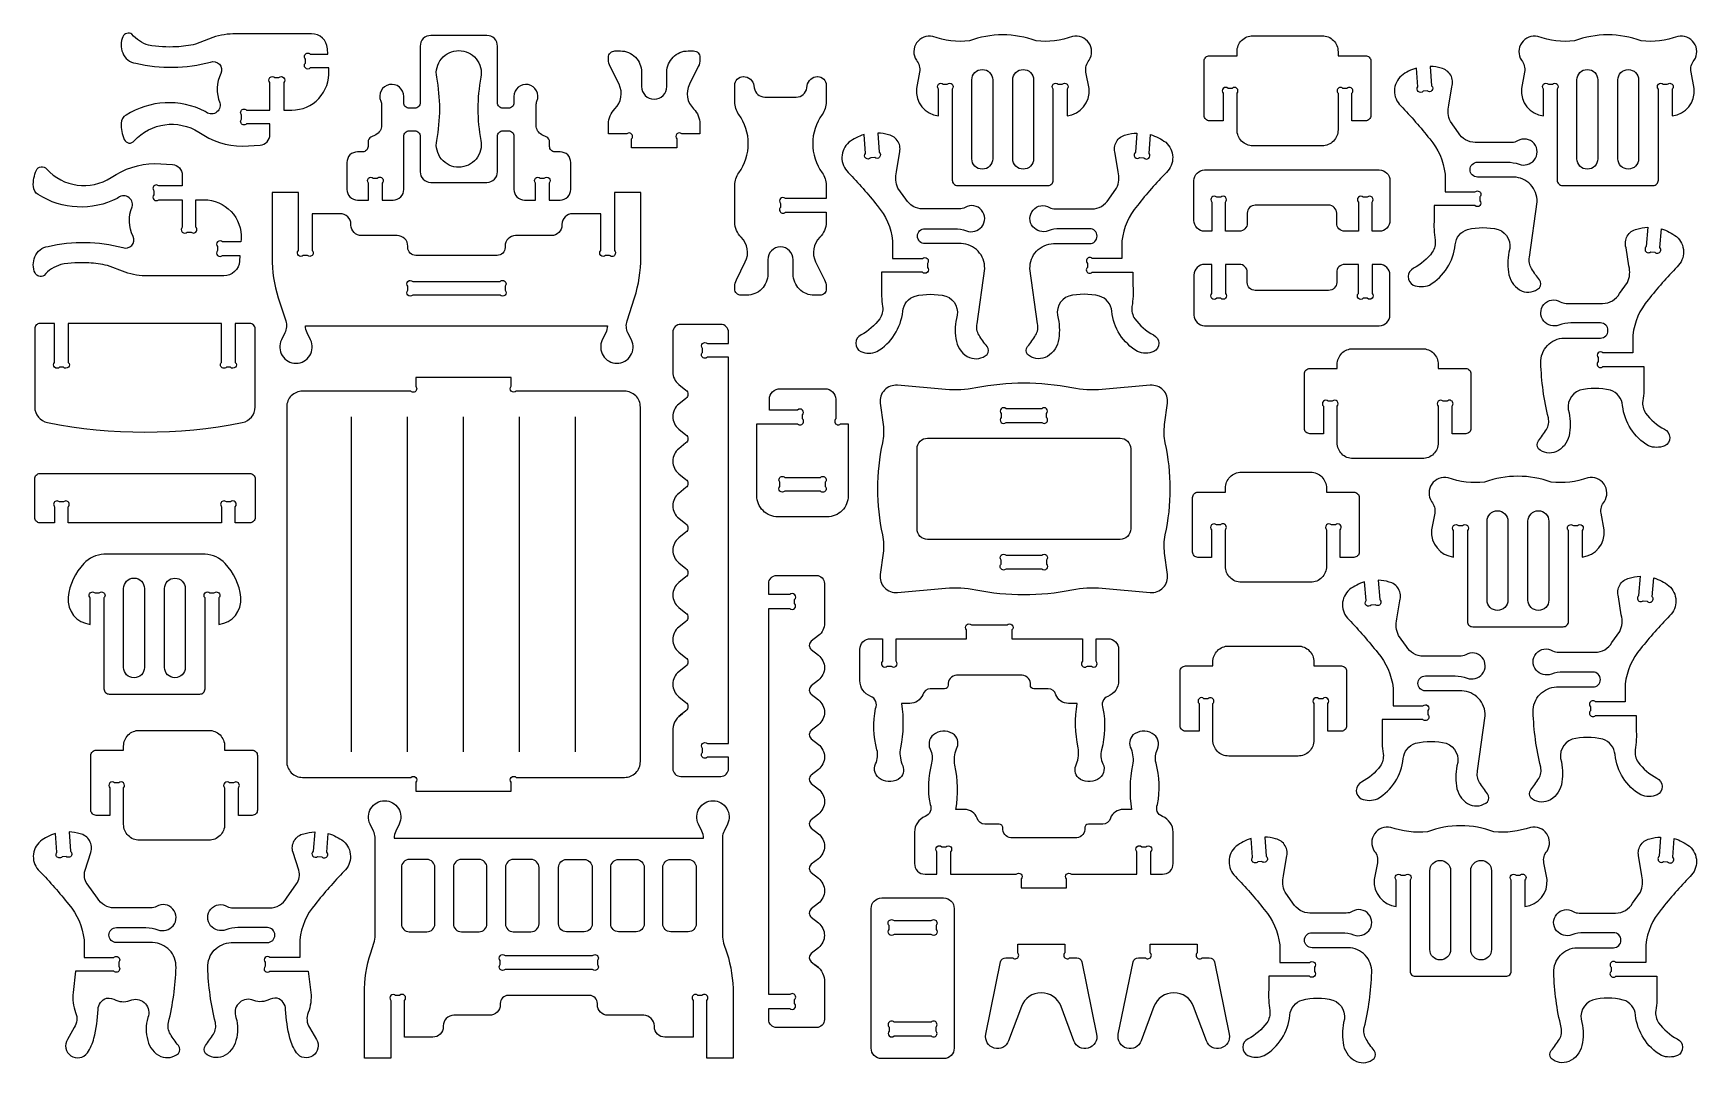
# Model space of a CAD drawing. Extents: x -161 to 1290, y -1024 to 772.
# Drawn here: x -161 to 1290, y -126 to 772 of the extents above; entities that cross this region are included whole.
import ezdxf

# ---------------------------------------------------------------- set-up
doc = ezdxf.new("R2010")
doc.units = 0
doc.header["$MEASUREMENT"] = 0
doc.layers.add('KONTUR', color=20, linetype='CONTINUOUS')

msp = doc.modelspace()

# ---------------------------------------------------------------- linework, layer by layer
at = {"layer": 'KONTUR'}
for points in [[(49.8, 733.2), (53.3, 733.2, -1), (57.5, 728.9), (57.5, 704.9), (64.6, 704.9, 0.433432), (96.8, 739.3), (96.7, 741.6), (80.7, 741.6, -1), (76.4, 745.9), (76.4, 749.4, -1), (80.7, 753.6), (95.9, 753.6), (95.6, 758.4, 0.395253), (81.7, 771.4), (15.8, 771.4, 0.077687), (-4.3, 768.3), (-19.5, 762.3, -0.042031), (-36, 760, -0.051106), (-60.4, 761.4, -0.13778), (-74.9, 771, 0.443717), (-82.8, 768.9, 0.213303), (-82.9, 754.7, 0.283264), (-71.5, 745.7, 0.123296), (-6.3, 746.7, -0.670336), (2.7, 736.9, 0.213141), (1.8, 711.3, -0.77774), (-11.1, 703.8, 0.263991), (-80, 700.5, 0.272682), (-84.3, 693.4, 0.117689), (-81.5, 679.3, 0.58058), (-72.8, 678.1, -0.364324), (-16.5, 685.7, 0.149435), (21.5, 673.4), (36.9, 674.4, 0.395611), (45.5, 683.6), (45.5, 692.9), (25, 692.9, -1), (20.8, 697.1), (20.8, 700.6, -1), (25, 704.9), (45.5, 704.9), (45.5, 728.9, -1)], [(278.3, 712.8, 0.474116), (270.7, 727.1, 0.474116), (258.2, 716.8), (258.2, 711.2, -0.414214), (253.6, 706.5), (248.5, 706.5, -0.414214), (243.9, 711.2), (243.9, 760.7, 0.414214), (234.7, 769.9), (185.7, 769.9, 0.414214), (176.5, 760.7), (176.5, 711.2, -0.414214), (171.9, 706.5), (166.8, 706.5, -0.414214), (162.2, 711.2), (162.2, 716.8, 0.474116), (149.6, 727.1, 0.474116), (142.1, 712.8, -0.10039), (142.8, 709.2), (142.8, 691.7, -0.283093), (137.8, 683.4), (133.6, 681.3, 0.283093), (131, 677.2), (131, 673.1, -0.414214), (126.4, 668.5), (121.8, 668.5, 0.414214), (112.6, 659.2), (112.6, 635.8, 0.414214), (121.8, 626.5), (131.4, 626.5), (131.4, 641.3, -1), (135.6, 645.5), (139.1, 645.5, -1), (143.4, 641.3), (143.4, 626.5), (153, 626.5, 0.414214), (162.2, 635.8), (162.2, 682.2, -0.414214), (166.8, 686.8), (171.9, 686.8, -0.414214), (176.5, 682.2), (176.5, 651.2, 0.414214), (185.7, 641.9), (234.7, 641.9, 0.414214), (243.9, 651.2), (243.9, 682.2, -0.414214), (248.5, 686.8), (253.6, 686.8, -0.414214), (258.2, 682.2), (258.2, 635.8, 0.414214), (267.4, 626.5), (277, 626.5), (277, 641.3, -1), (281.2, 645.5), (284.7, 645.5, -1), (289, 641.3), (289, 626.5), (298.6, 626.5, 0.414214), (307.8, 635.8), (307.8, 659.2, 0.414214), (298.6, 668.5), (294, 668.5, -0.414214), (289.3, 673.1), (289.3, 677.2, 0.283093), (286.8, 681.3), (282.6, 683.4, -0.283093), (277.6, 691.7), (277.6, 709.2, -0.10039)], [(684.4, 770.5, 0.088383), (655.4, 765.2, -0.111237), (623.5, 769, 0.672511), (609.1, 748.4, -0.226774), (611.9, 738.1), (609.2, 723.6, 0.411397), (628.4, 700), (628.4, 723.2, -1), (632.6, 727.4), (636.1, 727.4, -1), (640.4, 723.2), (640.4, 643.8, 0.414214), (645, 639.2), (723.9, 639.2, 0.414214), (728.5, 643.8), (728.5, 723.2, -1), (732.8, 727.4), (736.3, 727.4, -1), (740.5, 723.2), (740.5, 700, 0.411397), (759.7, 723.6), (757, 738.1, -0.226774), (759.8, 748.4, 0.672511), (745.4, 769, -0.111237), (713.5, 765.2, 0.088383)], [(888.7, 687.7), (888.7, 719.6, 1), (884.4, 723.8), (880.9, 723.8, 1), (876.7, 719.6), (876.7, 695.5), (864.8, 695.5, -0.414214), (860.1, 700.2), (860.1, 747.7, -0.414214), (864.8, 752.3), (888.7, 752.3), (888.7, 755.8, -0.414214), (902.5, 769.7), (963, 769.7, -0.414214), (976.8, 755.8), (976.8, 752.3), (1000.8, 752.3, -0.414214), (1005.4, 747.7), (1005.4, 700.2, -0.414214), (1000.8, 695.5), (988.8, 695.5), (988.8, 719.6, 1), (984.6, 723.8), (981.1, 723.8, 1), (976.8, 719.6), (976.8, 687.7, -0.414214), (963, 673.8), (902.5, 673.8, -0.414214)], [(1212, 770.5, 0.088383), (1183, 765.2, -0.111237), (1151, 769, 0.672511), (1136.7, 748.4, -0.226774), (1139.4, 738.1), (1136.8, 723.6, 0.411397), (1155.9, 700), (1155.9, 723.2, -1), (1160.2, 727.4), (1163.7, 727.4, -1), (1167.9, 723.2), (1167.9, 643.8, 0.414214), (1172.6, 639.2), (1251.5, 639.2, 0.414214), (1256.1, 643.8), (1256.1, 723.2, -1), (1260.4, 727.4), (1263.9, 727.4, -1), (1268.1, 723.2), (1268.1, 700, 0.411397), (1287.3, 723.6), (1284.6, 738.1, -0.226774), (1287.4, 748.4, 0.672511), (1273, 769, -0.111237), (1241, 765.2, 0.088383)], [(190.9, 733.5, -0.471204), (210.2, 756.8, -0.471204), (229.4, 733.5, 0.095585), (229.4, 678.4, -0.471204), (210.2, 655.1, -0.471204), (190.9, 678.4, 0.095585)], [(360.8, 672.1), (360.8, 679.8, 1), (356.6, 684.1), (340.7, 684.1), (340.7, 692.8, -0.201878), (346.3, 706, 0.325635), (349.9, 727.4), (342.2, 742.9, -0.116123), (340.7, 749.1), (340.7, 750.9, -0.414214), (346.3, 756.5), (351.1, 756.5, -0.414214), (369.5, 738), (369.5, 725.4, 1), (391.6, 725.4), (391.6, 738, -0.414214), (410.1, 756.5), (414.9, 756.5, -0.414214), (420.4, 750.9), (420.4, 749.1, -0.116123), (419, 742.9), (411.2, 727.4, 0.325635), (414.9, 706, -0.201878), (420.4, 692.8), (420.4, 684.1), (404.6, 684.1, 1), (400.3, 679.8), (400.3, 672.1)], [(657.5, 731.2, -1), (675.7, 731.2), (675.7, 662.5, -1), (657.5, 662.5)], [(693.2, 731.2, -1), (711.4, 731.2), (711.4, 662.5, -1), (693.2, 662.5)], [(1061.5, 591.6, -0.180382), (1059, 581, -0.114184), (1042.6, 567, 0.61467), (1042.3, 552.4, 0.190419), (1056.6, 552.4, 0.236111), (1079, 587.5, -0.305922), (1089.7, 600.9, -0.117873), (1116.5, 600.9, -0.410093), (1125.8, 581.1, 0.099629), (1125.8, 561.2, 0.228734), (1137.2, 547.1, 0.269899), (1152.5, 549.9, 0.341497), (1152.5, 556.8, -0.037711), (1145.5, 566.7, -0.201322), (1143.8, 576.7), (1150.4, 624.9, 0.414214), (1129.9, 646.5), (1098.4, 646.5, -1), (1098.4, 659.5), (1124.1, 659.5, -0.088172), (1134.6, 657.7, 0.31679), (1147.8, 661.2, 0.844509), (1133.4, 678.1, -0.139482), (1128.3, 676.7), (1096.5, 676.7, -0.267949), (1081.7, 685.2), (1074.8, 695, -0.174881), (1073.5, 709.3), (1076.1, 725.1, 0.443368), (1066.7, 741.4, 0.062392), (1057.2, 743), (1058.4, 726.1, -1), (1054.5, 721.6), (1051, 721.3, -1), (1046.5, 725.3), (1045.3, 741.5, 0.096799), (1032.1, 734.8, 0.444682), (1031.5, 708.6, -0.025048), (1056.7, 679.8, -0.150438), (1070.1, 649.1), (1070.1, 633.6), (1096.2, 633.6, -1), (1100.4, 629.3), (1100.4, 625.8, -1), (1096.2, 621.6), (1060.6, 621.6), (1060.6, 609.9, 0.057319)], [(1185.1, 731.2, -1), (1203.3, 731.2), (1203.3, 662.5, -1), (1185.1, 662.5)], [(1220.8, 731.2, -1), (1238.9, 731.2), (1238.9, 662.5, -1), (1220.8, 662.5)], [(530.5, 712, -0.158286), (527, 701.1, 0.324707), (527, 650.2, -0.158286), (530.5, 639.4), (530.5, 627.9), (494.9, 627.9, 1), (490.7, 623.6), (490.7, 620.1, 1), (494.9, 615.9), (530.5, 615.9), (530.5, 607.2, -0.201878), (525, 594, 0.325635), (521.3, 572.5), (529.1, 557, -0.116123), (530.5, 550.9), (530.5, 549, -0.414214), (525, 543.5), (520.2, 543.5, -0.414214), (501.7, 561.9), (501.7, 574.5, 1), (479.6, 574.5), (479.6, 561.9, -0.414214), (461.2, 543.5), (456.4, 543.5, -0.414214), (450.8, 549), (450.8, 550.9, -0.116123), (452.3, 557), (460, 572.5, 0.325635), (456.4, 594, -0.201878), (450.8, 607.2), (450.8, 639.4, -0.158286), (454.3, 650.2, 0.324707), (454.3, 701.1, -0.158286), (450.8, 712), (450.8, 726.7, -0.414214), (458.2, 734.1), (458.3, 734.1, -0.373213), (467.5, 726.2), (467.8, 724.2, 0.373213), (476.9, 716.3), (504.4, 716.3, 0.373213), (513.6, 724.2), (513.9, 726.2, -0.373213), (523, 734.1), (523.1, 734.1, -0.414214), (530.5, 726.7)], [(579.7, 533.6, -0.180382), (577.2, 522.9, -0.114184), (560.9, 508.9, 0.61467), (560.6, 494.4, 0.190419), (574.8, 494.4, 0.236111), (597.3, 529.5, -0.305922), (608, 542.8, -0.117873), (634.8, 542.8, -0.410093), (644, 523.1, 0.099629), (644, 503.2, 0.228734), (655.5, 489.1, 0.269899), (670.8, 491.8, 0.341497), (670.8, 498.8, -0.037711), (663.8, 508.7, -0.201322), (662.1, 518.7), (668.7, 566.8, 0.414214), (648.2, 588.5), (616.6, 588.5, -1), (616.6, 601.5), (642.4, 601.5, -0.088172), (652.8, 599.6, 0.31679), (666.1, 603.2, 0.844509), (651.7, 620, -0.139482), (646.5, 618.7), (614.8, 618.7, -0.267949), (600, 627.2), (593.1, 636.9, -0.174881), (591.8, 651.2), (594.3, 667.1, 0.443368), (584.9, 683.4, 0.062392), (575.5, 684.9), (576.7, 668.1, -1), (572.8, 663.5), (569.3, 663.3, -1), (564.7, 667.2), (563.5, 683.5, 0.096799), (550.3, 676.8, 0.444682), (549.7, 650.6, -0.025048), (575, 621.7, -0.150438), (588.4, 591), (588.4, 575.5), (614.4, 575.5, -1), (618.7, 571.3), (618.7, 567.8, -1), (614.4, 563.5), (578.8, 563.5), (578.8, 551.8, 0.057319)], [(797.1, 533.6, 0.180382), (799.6, 522.9, 0.114184), (815.9, 508.9, -0.61467), (816.2, 494.4, -0.190419), (802, 494.4, -0.236111), (779.5, 529.5, 0.305922), (768.8, 542.8, 0.117873), (742, 542.8, 0.410093), (732.8, 523.1, -0.099629), (732.8, 503.2, -0.228734), (721.3, 489.1, -0.269899), (706.1, 491.8, -0.341497), (706.1, 498.8, 0.037711), (713.1, 508.7, 0.201322), (714.7, 518.7), (708.2, 566.8, -0.414214), (728.6, 588.5), (760.2, 588.5, 1), (760.2, 601.5), (734.4, 601.5, 0.088172), (724, 599.6, -0.31679), (710.7, 603.2, -0.844509), (725.2, 620, 0.139482), (730.3, 618.7), (762.1, 618.7, 0.267949), (776.8, 627.2), (783.7, 636.9, 0.174881), (785, 651.2), (782.5, 667.1, -0.443368), (791.9, 683.4, -0.062392), (801.4, 684.9), (800.1, 668.1, 1), (804, 663.5), (807.5, 663.3, 1), (812.1, 667.2), (813.3, 683.5, -0.096799), (826.5, 676.8, -0.444682), (827.1, 650.6, 0.025048), (801.8, 621.7, 0.150438), (788.4, 591), (788.4, 575.5), (762.4, 575.5, 1), (758.2, 571.3), (758.2, 567.8, 1), (762.4, 563.5), (798, 563.5), (798, 551.8, -0.057319)], [(-31, 626.8), (-31, 602.8, 1), (-26.7, 598.6), (-23.2, 598.6, 1), (-19, 602.8), (-19, 626.8), (-12, 626.8, -0.433432), (20.3, 592.4), (20.1, 590.1), (4.1, 590.1, 1), (-0.1, 585.9), (-0.1, 582.4, 1), (4.1, 578.1), (19.3, 578.1), (19, 573.3, -0.395253), (5.2, 560.3), (-60.8, 560.3, -0.077687), (-80.8, 563.5), (-96.1, 569.4, 0.042031), (-112.5, 571.7, 0.051106), (-136.9, 570.3, 0.13778), (-151.5, 560.7, -0.443717), (-159.3, 562.9, -0.213303), (-159.4, 577, -0.283264), (-148, 586, -0.123296), (-82.8, 585, 0.670336), (-73.9, 594.8, -0.213141), (-74.7, 620.5, 0.77774), (-87.6, 627.9, -0.263991), (-156.5, 631.2, -0.272682), (-160.8, 638.3, -0.117689), (-158.1, 652.4, -0.58058), (-149.3, 653.6, 0.364324), (-93, 646, -0.149435), (-55, 658.3), (-39.6, 657.4, -0.395611), (-31, 648.2), (-31, 638.8), (-51.5, 638.8, 1), (-55.7, 634.6), (-55.7, 631.1, 1), (-51.5, 626.8)], [(890.7, 599.3), (878.7, 599.3), (878.7, 624.7, 1), (874.5, 628.9), (871, 628.9, 1), (866.7, 624.7), (866.7, 599.3), (860.4, 599.3, -0.414214), (851.2, 608.6), (851.2, 643.5, -0.414214), (860.4, 652.8), (1012.8, 652.8, -0.414214), (1022, 643.5), (1022, 608.6, -0.414214), (1012.8, 599.3), (1006.5, 599.3), (1006.5, 624.7, 1), (1002.3, 628.9), (998.8, 628.9, 1), (994.5, 624.7), (994.5, 599.3), (982.5, 599.3, -0.414214), (975.6, 606.3), (975.6, 615.1, 0.414214), (968.6, 622), (904.6, 622, 0.414214), (897.7, 615.1), (897.7, 606.3, -0.414214)], [(345.9, 633), (345.9, 582.4, -1), (341.6, 578.2), (338.1, 578.2, -1), (333.9, 582.4), (333.9, 614.5), (309.4, 614.5, 0.414214), (300.1, 605.3), (300.1, 604.7, -0.414214), (290.9, 595.5), (259.7, 595.5, 0.414214), (250.5, 586.3), (250.5, 585.1, -0.414214), (243.5, 578.2), (172.7, 578.2, -0.414214), (165.7, 585.1), (165.7, 586.3, 0.414214), (156.5, 595.5), (125.3, 595.5, -0.414214), (116.1, 604.7), (116.1, 605.3, 0.414214), (106.8, 614.5), (82.3, 614.5), (82.3, 582.4, -1), (78.1, 578.2), (74.6, 578.2, -1), (70.3, 582.4), (70.3, 633), (47.3, 633), (47.3, 576.5, 0.077953), (52.8, 541.2), (59.3, 521.1, -0.19395), (58.5, 510.8), (55.5, 504.6, 0.55474), (68.2, 484.2, 0.55474), (80.9, 504.6), (77.9, 510.8, -0.114229), (76.5, 516.8), (339.7, 516.8, -0.114229), (338.3, 510.8), (335.3, 504.6, 0.55474), (348, 484.2, 0.55474), (360.7, 504.6), (357.6, 510.8, -0.19395), (356.9, 521.1), (363.4, 541.2, 0.077953), (368.9, 576.5), (368.9, 633)], [(1242.5, 451.4, 0.180382), (1245, 440.7, 0.114184), (1261.4, 426.7, -0.61467), (1261.6, 412.2, -0.190419), (1247.4, 412.2, -0.236111), (1224.9, 447.3, 0.305922), (1214.3, 460.6, 0.117873), (1187.5, 460.6, 0.410093), (1178.2, 440.9, -0.099629), (1178.2, 421, -0.228734), (1166.8, 406.9, -0.269899), (1151.5, 409.6, -0.341497), (1151.5, 416.6, 0.037711), (1158.5, 426.5, 0.201322), (1160.2, 436.5, -0.052119), (1153.6, 484.6, -0.414214), (1174, 506.2), (1205.6, 506.2, 1), (1205.6, 519.3), (1179.8, 519.3, 0.088172), (1169.4, 517.4, -0.31679), (1156.2, 521, -0.844509), (1170.6, 537.8, 0.139482), (1175.7, 536.4), (1207.5, 536.4, 0.267949), (1222.2, 545), (1229.2, 554.7, 0.174881), (1230.4, 569), (1227.9, 584.9, -0.443368), (1237.3, 601.1, -0.062392), (1246.8, 602.7), (1245.5, 585.9, 1), (1249.4, 581.3), (1252.9, 581.1, 1), (1257.5, 585), (1258.7, 601.3, -0.096799), (1271.9, 594.6, -0.444682), (1272.5, 568.3, 0.025048), (1247.2, 539.5, 0.150438), (1233.9, 508.8), (1233.9, 493.3), (1207.8, 493.3, 1), (1203.6, 489.1), (1203.6, 485.6, 1), (1207.8, 481.3), (1243.4, 481.3), (1243.4, 469.6, -0.057319)], [(890.7, 570.4), (878.7, 570.4), (878.7, 545, -1), (874.5, 540.8), (871, 540.8, -1), (866.7, 545), (866.7, 570.4), (860.4, 570.4, 0.414214), (851.2, 561.1), (851.2, 526.2, 0.414214), (860.4, 516.9), (1012.8, 516.9, 0.414214), (1022, 526.2), (1022, 561.1, 0.414214), (1012.8, 570.4), (1006.5, 570.4), (1006.5, 545, -1), (1002.3, 540.8), (998.8, 540.8, -1), (994.5, 545), (994.5, 570.4), (982.5, 570.4, 0.414214), (975.6, 563.4), (975.6, 554.6, -0.414214), (968.6, 547.7), (904.6, 547.7, -0.414214), (897.7, 554.6), (897.7, 563.4, 0.414214)], [(250.5, 551.3), (250.5, 547.8, -1), (246.2, 543.5), (170, 543.5, -1), (165.7, 547.8), (165.7, 551.3, -1), (170, 555.5), (246.2, 555.5, -1)], [(-130.3, 518.9), (-130.3, 485, -1), (-134.5, 480.7), (-138, 480.7, -1), (-142.3, 485), (-142.3, 518.9), (-155, 518.9, 0.414214), (-159.6, 514.3), (-159.6, 446.1, 0.358275), (-148.4, 432.5, 0.097651), (21.4, 432.5, 0.358275), (32.6, 446.1), (32.6, 514.3, 0.414214), (28, 518.9), (15.3, 518.9), (15.3, 485, -1), (11.1, 480.7), (7.6, 480.7, -1), (3.3, 485), (3.3, 518.9)], [(405.1, 178.9, 0.229334), (396.7, 165.5), (396.7, 130.9, 0.414214), (403.7, 124), (438.5, 124, 0.414214), (445.4, 130.9), (445.4, 140.7), (426.9, 140.7, -1), (422.7, 145), (422.7, 148.5, -1), (426.9, 152.7), (445.4, 152.7), (445.4, 489.4), (426.9, 489.4, -1), (422.7, 493.7), (422.7, 497.2, -1), (426.9, 501.4), (445.4, 501.4), (445.4, 511.2, 0.414214), (438.5, 518.1), (403.7, 518.1, 0.414214), (396.7, 511.2), (396.7, 476.6, 0.229334), (402, 465.7), (408.2, 460.8, -0.484131), (408.2, 453.5), (402, 448.6, 0.484131), (402, 426.8), (408.2, 421.9, -0.484131), (408.2, 414.7), (402, 409.7, 0.484131), (402, 387.9), (408.2, 383, -0.484131), (408.2, 375.8), (402, 370.8, 0.484131), (402, 349.1), (408.2, 344.1, -0.484131), (408.2, 336.9), (402, 332, 0.484131), (402, 310.2), (408.2, 305.2, -0.484131), (408.2, 298), (402, 293.1, 0.484131), (402, 271.3), (408.2, 266.4, -0.484131), (408.2, 259.1), (402, 254.2, 0.484131), (402, 232.4), (408.2, 227.5, -0.484131), (408.2, 220.2), (402, 215.3, 0.484131), (402, 193.5), (408.2, 188.6, -0.484131), (408.2, 181.3), (402, 176.4)], [(976, 414.9), (976, 446.8, 1), (971.8, 451.1), (968.3, 451.1, 1), (964, 446.8), (964, 422.8), (952.1, 422.8, -0.414214), (947.5, 427.4), (947.5, 475, -0.414214), (952.1, 479.6), (976, 479.6), (976, 483.1, -0.414214), (989.9, 496.9), (1050.3, 496.9, -0.414214), (1064.2, 483.1), (1064.2, 479.6), (1088.1, 479.6, -0.414214), (1092.7, 475), (1092.7, 427.4, -0.414214), (1088.1, 422.8), (1076.2, 422.8), (1076.2, 446.8, 1), (1071.9, 451.1), (1068.4, 451.1, 1), (1064.2, 446.8), (1064.2, 414.9, -0.414214), (1050.3, 401.1), (989.9, 401.1, -0.414214)], [(368.5, 137), (368.5, 446, 0.414214), (354.6, 459.9), (260.2, 459.9, -1), (255.9, 464.1), (255.9, 471.9), (172.6, 471.9), (172.6, 464.1, -1), (168.4, 459.9), (73.9, 459.9, 0.414214), (60.1, 446), (60.1, 137, 0.414214), (73.9, 123.2), (168.4, 123.2, -1), (172.6, 118.9), (172.6, 111.2), (255.9, 111.2), (255.9, 118.9, -1), (260.2, 123.2), (354.6, 123.2, 0.414214)], [(575.2, 374.7, 0.05321), (579.5, 334.6, -0.086893), (580.1, 318.7), (577.6, 300.1, 0.481055), (592.6, 284.4), (634.6, 288.2, -0.071729), (660.9, 286.7, 0.09921), (744.8, 286.7, -0.071729), (771.1, 288.2), (813.1, 284.4, 0.481055), (828.1, 300.1), (825.6, 318.7, -0.086893), (826.2, 334.6, 0.05321), (830.5, 374.7, 0.05321), (826.2, 414.8, -0.086893), (825.6, 430.7), (828.1, 449.4, 0.481055), (813.1, 465), (771.1, 461.3, -0.071729), (744.8, 462.7, 0.09921), (660.9, 462.7, -0.071729), (634.6, 461.3), (592.6, 465, 0.481055), (577.6, 449.4), (580.1, 430.7, -0.086893), (579.5, 414.8, 0.05321)], [(488.5, 350.3, -0.414214), (470, 368.8), (470, 431.4), (505.6, 431.4, 1), (509.9, 435.7), (509.9, 439.2, 1), (505.6, 443.4), (481, 443.4), (481, 452.8, -0.414214), (490.3, 462), (529.5, 462, -0.414214), (538.8, 452.8), (538.8, 435.7, 1), (543, 431.4), (549.7, 431.4), (549.7, 368.8, -0.414214), (531.3, 350.3)], [(687.3, 432.6), (718.4, 432.6, 1), (722.6, 436.9), (722.6, 440.4, 1), (718.4, 444.6), (687.3, 444.6, 1), (683.1, 440.4), (683.1, 436.9, 1)], [(786.8, 330.6), (618.9, 330.6, -0.414214), (609.7, 339.8), (609.7, 409.7, -0.414214), (618.9, 418.9), (786.8, 418.9, -0.414214), (796, 409.7), (796, 339.8, -0.414214)], [(15.3, 345.1), (15.3, 359.1, 1), (11.1, 363.3), (7.6, 363.3, 1), (3.3, 359.1), (3.3, 345.1), (-130.3, 345.1), (-130.3, 359.1, 1), (-134.5, 363.3), (-138, 363.3, 1), (-142.3, 359.1), (-142.3, 345.1), (-155, 345.1, -0.414214), (-159.6, 349.7), (-159.6, 383.5, -0.414214), (-155, 388.1), (28, 388.1, -0.414214), (32.6, 383.5), (32.6, 349.7, -0.414214), (28, 345.1)], [(494.4, 384.7), (525.4, 384.7, -1), (529.6, 380.4), (529.6, 376.9, -1), (525.4, 372.7), (494.4, 372.7, -1), (490.2, 376.9), (490.2, 380.4, -1)], [(878.6, 307.2), (878.6, 339, 1), (874.3, 343.3), (870.8, 343.3, 1), (866.6, 339), (866.6, 315), (854.6, 315, -0.414214), (850, 319.6), (850, 367.2, -0.414214), (854.6, 371.8), (878.6, 371.8), (878.6, 375.3, -0.414214), (892.4, 389.2), (952.9, 389.2, -0.414214), (966.7, 375.3), (966.7, 371.8), (990.6, 371.8, -0.414214), (995.3, 367.2), (995.3, 319.6, -0.414214), (990.6, 315), (978.7, 315), (978.7, 339, 1), (974.5, 343.3), (971, 343.3, 1), (966.7, 339), (966.7, 307.2, -0.414214), (952.9, 293.3), (892.4, 293.3, -0.414214)], [(1133.6, 385.7, 0.088383), (1104.6, 380.5, -0.111237), (1072.7, 384.3, 0.672511), (1058.3, 363.7, -0.226774), (1061.1, 353.4), (1058.4, 338.9, 0.411397), (1077.6, 315.3), (1077.6, 338.4, -1), (1081.8, 342.7), (1085.3, 342.7, -1), (1089.6, 338.4), (1089.6, 259.1, 0.414214), (1094.2, 254.5), (1173.1, 254.5, 0.414214), (1177.7, 259.1), (1177.7, 338.4, -1), (1182, 342.7), (1185.5, 342.7, -1), (1189.7, 338.4), (1189.7, 315.3, 0.411397), (1208.9, 338.9), (1206.2, 353.4, -0.226774), (1209, 363.7, 0.672511), (1194.6, 384.3, -0.111237), (1162.7, 380.5, 0.088383)], [(1106.7, 346.5, -1), (1124.9, 346.5), (1124.9, 277.8, -1), (1106.7, 277.8)], [(1142.4, 346.5, -1), (1160.6, 346.5), (1160.6, 277.8, -1), (1142.4, 277.8)], [(-11.1, 317.7), (-99.2, 317.7, 0.200898), (-116.7, 309.6, 0.168545), (-130.4, 280.2, 0.411397), (-111.2, 256.6), (-111.2, 279.7, -1), (-107, 284), (-103.5, 284, -1), (-99.2, 279.7), (-99.2, 200.4, 0.414214), (-94.6, 195.8), (-15.7, 195.8, 0.414214), (-11.1, 200.4), (-11.1, 279.7, -1), (-6.8, 284), (-3.3, 284, -1), (0.9, 279.7), (0.9, 256.6, 0.411397), (20.1, 280.2, 0.168545), (6.4, 309.6, 0.200898)], [(687.3, 316.8), (718.4, 316.8, -1), (722.6, 312.6), (722.6, 309.1, -1), (718.4, 304.8), (687.3, 304.8, -1), (683.1, 309.1), (683.1, 312.6, -1)], [(-82.1, 287.8, -1), (-63.9, 287.8), (-63.9, 219.1, -1), (-82.1, 219.1)], [(-46.4, 287.8, -1), (-28.3, 287.8), (-28.3, 219.1, -1), (-46.4, 219.1)], [(520.6, -40.1, -0.229334), (529, -53.4), (529, -88, -0.414214), (522.1, -94.9), (487.3, -94.9, -0.414214), (480.4, -88), (480.4, -78.2), (498.8, -78.2, 1), (503, -74), (503, -70.5, 1), (498.8, -66.2), (480.4, -66.2), (480.4, 270.5), (498.8, 270.5, 1), (503, 274.7), (503, 278.2, 1), (498.8, 282.5), (480.4, 282.5), (480.4, 292.2, -0.414214), (487.3, 299.2), (522.1, 299.2, -0.414214), (529, 292.2), (529, 257.6, -0.229334), (523.8, 246.8), (517.5, 241.8, 0.484131), (517.5, 234.6), (523.7, 229.7, -0.484131), (523.7, 207.9), (517.5, 202.9, 0.484131), (517.5, 195.7), (523.7, 190.8, -0.484131), (523.7, 169), (517.5, 164.1, 0.484131), (517.5, 156.8), (523.7, 151.9, -0.484131), (523.7, 130.1), (517.5, 125.2, 0.484131), (517.5, 117.9), (523.7, 113, -0.484131), (523.7, 91.2), (517.5, 86.3, 0.484131), (517.5, 79), (523.7, 74.1, -0.484131), (523.7, 52.3), (517.5, 47.4, 0.484131), (517.5, 40.2), (523.7, 35.2, -0.484131), (523.7, 13.4), (517.5, 8.5, 0.484131), (517.5, 1.3), (523.7, -3.7, -0.484131), (523.7, -25.4), (517.5, -30.4, 0.484131), (517.5, -37.6), (523.7, -42.5)], [(1016.2, 143.7, -0.180382), (1013.6, 133, -0.114184), (997.3, 119, 0.61467), (997, 104.5, 0.190419), (1011.3, 104.5, 0.236111), (1033.7, 139.6, -0.305922), (1044.4, 152.9, -0.117873), (1071.2, 152.9, -0.410093), (1080.5, 133.2, 0.099629), (1080.5, 113.3, 0.228734), (1091.9, 99.2, 0.269899), (1107.2, 101.9, 0.341497), (1107.2, 108.9, -0.037711), (1100.2, 118.8, -0.201322), (1098.5, 128.8), (1105.1, 176.9, 0.414214), (1084.6, 198.6), (1053, 198.6, -1), (1053, 211.6), (1078.8, 211.6, -0.088172), (1089.3, 209.7, 0.31679), (1102.5, 213.3, 0.844509), (1088.1, 230.1, -0.139482), (1082.9, 228.8), (1051.2, 228.8, -0.267949), (1036.4, 237.3), (1029.5, 247, -0.174881), (1028.2, 261.3), (1030.7, 277.2, 0.443368), (1021.3, 293.5, 0.062392), (1011.9, 295), (1013.1, 278.2, -1), (1009.2, 273.6), (1005.7, 273.4, -1), (1001.2, 277.3), (1000, 293.6, 0.096799), (986.8, 286.9, 0.444682), (986.2, 260.7, -0.025048), (1011.4, 231.8, -0.150438), (1024.8, 201.1), (1024.8, 185.6), (1050.8, 185.6, -1), (1055.1, 181.4), (1055.1, 177.9, -1), (1050.8, 173.6), (1015.3, 173.6), (1015.3, 161.9, 0.057319)], [(1235.9, 147.1, 0.180382), (1238.4, 136.5, 0.114184), (1254.7, 122.5, -0.61467), (1255, 107.9, -0.190419), (1240.8, 107.9, -0.236111), (1218.3, 143, 0.305922), (1207.6, 156.4, 0.117873), (1180.8, 156.4, 0.410093), (1171.5, 136.6, -0.099629), (1171.5, 116.7, -0.228734), (1160.1, 102.6, -0.269899), (1144.8, 105.4, -0.341497), (1144.8, 112.3, 0.037711), (1151.8, 122.2, 0.201322), (1153.5, 132.2, -0.052119), (1146.9, 180.4, -0.414214), (1167.4, 202), (1199, 202, 1), (1199, 215), (1173.2, 215, 0.088172), (1162.8, 213.2, -0.31679), (1149.5, 216.7, -0.844509), (1163.9, 233.6, 0.139482), (1169.1, 232.2), (1200.8, 232.2, 0.267949), (1215.6, 240.7), (1222.5, 250.4, 0.174881), (1223.8, 264.8), (1221.3, 280.6, -0.443368), (1230.7, 296.9, -0.062392), (1240.1, 298.5), (1238.9, 281.6, 1), (1242.8, 277.1), (1246.3, 276.8, 1), (1250.8, 280.7), (1252.1, 297, -0.096799), (1265.2, 290.3, -0.444682), (1265.9, 264.1, 0.025048), (1240.6, 235.3, 0.150438), (1227.2, 204.6), (1227.2, 189.1), (1201.2, 189.1, 1), (1196.9, 184.8), (1196.9, 181.3, 1), (1201.2, 177.1), (1236.7, 177.1), (1236.7, 165.4, -0.057319)], [(701.3, 212.4), (644.1, 212.4, 0.416597), (636.8, 203.6, -0.438914), (633.8, 200.4), (621.3, 200.4, 0.358235), (614.7, 195.2, -0.29887), (603.5, 187.6), (596.1, 187.6, -0.094158), (595.2, 149, 0.135936), (596.6, 134.9, -0.332095), (595, 122.7, -0.307804), (578.3, 121.4, -0.401002), (573.6, 135.1, 0.181945), (574.8, 147.2, -0.117839), (573.6, 183.3, 0.432952), (569.3, 193.8, -0.31016), (559.9, 207.5), (559.9, 234.8, -0.414214), (569.1, 244.1), (579.5, 244.1), (579.5, 224.4, 1), (583.7, 220.2), (587.2, 220.2, 1), (591.5, 224.4), (591.5, 244.1), (652.9, 244.1), (652.9, 251.8, -1), (657.1, 256.1), (688.2, 256.1, -1), (692.5, 251.8), (692.5, 244.1), (753.9, 244.1), (753.9, 224.4, 1), (758.2, 220.2), (761.7, 220.2, 1), (765.9, 224.4), (765.9, 244.1), (776.2, 244.1, -0.414214), (785.5, 234.8), (785.5, 207.5, -0.31016), (776.1, 193.8, 0.432952), (771.8, 183.3, -0.117839), (770.5, 147.2, 0.181945), (771.8, 135.1, -0.401002), (767.1, 121.4, -0.307804), (750.4, 122.7, -0.332095), (748.8, 134.9, 0.135936), (750.2, 149, -0.094158), (749.3, 187.6), (741.8, 187.6, -0.29887), (730.7, 195.2, 0.358235), (724, 200.4), (711.6, 200.4, -0.438914), (708.6, 203.6, 0.416597)], [(867.6, 155.7), (867.6, 187.5, 1), (863.4, 191.8), (859.9, 191.8, 1), (855.6, 187.5), (855.6, 163.5), (843.7, 163.5, -0.414214), (839.1, 168.1), (839.1, 215.7, -0.414214), (843.7, 220.3), (867.6, 220.3), (867.6, 223.8, -0.414214), (881.5, 237.7), (941.9, 237.7, -0.414214), (955.8, 223.8), (955.8, 220.3), (979.7, 220.3, -0.414214), (984.3, 215.7), (984.3, 168.1, -0.414214), (979.7, 163.5), (967.8, 163.5), (967.8, 187.5, 1), (963.5, 191.8), (960, 191.8, 1), (955.8, 187.5), (955.8, 155.7, -0.414214), (941.9, 141.8), (881.5, 141.8, -0.414214)], [(-82.1, 82.2), (-82.1, 114.1, 1), (-86.4, 118.3), (-89.9, 118.3, 1), (-94.1, 114.1), (-94.1, 90.1), (-106.1, 90.1, -0.414214), (-110.7, 94.7), (-110.7, 142.3, -0.414214), (-106.1, 146.9), (-82.1, 146.9), (-82.1, 150.4, -0.414214), (-68.3, 164.2), (-7.8, 164.2, -0.414214), (6, 150.4), (6, 146.9), (29.9, 146.9, -0.414214), (34.6, 142.3), (34.6, 94.7, -0.414214), (29.9, 90.1), (18, 90.1), (18, 114.1, 1), (13.8, 118.3), (10.3, 118.3, 1), (6, 114.1), (6, 82.2, -0.414214), (-7.8, 68.4), (-68.3, 68.4, -0.414214)], [(748.9, 70.5), (691.6, 70.5, -0.416597), (684.4, 79.2, 0.438914), (681.4, 82.5), (668.9, 82.5, -0.358235), (662.2, 87.6, 0.29887), (651.1, 95.3), (643.6, 95.3, 0.094158), (642.7, 133.9, -0.135936), (644.1, 148, 0.332095), (642.5, 160.2, 0.307804), (625.8, 161.5, 0.401002), (621.1, 147.8, -0.181945), (622.4, 135.7, 0.117839), (621.1, 99.6, -0.432952), (616.8, 89.1, 0.31016), (607.5, 75.4), (607.5, 48.1, 0.414214), (616.7, 38.8), (627, 38.8), (627, 58.4, -1), (631.3, 62.7), (634.8, 62.7, -1), (639, 58.4), (639, 38.8), (696.2, 38.8, -1), (700.4, 34.6), (700.4, 26.8), (740, 26.8), (740, 34.6, -1), (744.3, 38.8), (801.4, 38.8), (801.4, 58.4, -1), (805.7, 62.7), (809.2, 62.7, -1), (813.4, 58.4), (813.4, 38.8), (823.8, 38.8, 0.414214), (833, 48.1), (833, 75.4, 0.31016), (823.6, 89.1, -0.432952), (819.4, 99.6, 0.117839), (818.1, 135.7, -0.181945), (819.4, 147.8, 0.401002), (814.7, 161.5, 0.307804), (798, 160.2, 0.332095), (796.3, 148, -0.135936), (797.7, 133.9, 0.094158), (796.8, 95.3), (789.4, 95.3, 0.29887), (778.3, 87.6, -0.358235), (771.6, 82.5), (759.1, 82.5, 0.438914), (756.1, 79.2, -0.416597)], [(426.4, -121.7), (426.4, -71.2, 1), (422.2, -66.9), (418.7, -66.9, 1), (414.4, -71.2), (414.4, -103.3), (389.9, -103.3, -0.414214), (380.7, -94.1), (380.7, -93.5, 0.414214), (371.4, -84.2), (340.2, -84.2, -0.414214), (331, -75), (331, -73.9, 0.414214), (324.1, -66.9), (288.6, -66.9), (253.2, -66.9, 0.414214), (246.3, -73.9), (246.3, -75, -0.414214), (237, -84.2), (205.8, -84.2, 0.414214), (196.6, -93.5), (196.6, -94.1, -0.414214), (187.4, -103.3), (162.9, -103.3), (162.9, -71.2, 1), (158.6, -66.9), (155.1, -66.9, 1), (150.9, -71.2), (150.9, -121.7), (127.8, -121.7), (127.8, -65.3, -0.077953), (133.4, -29.9), (136.1, -21.4, 0.077953), (137.2, -14.3), (137.2, 71.2, 0.09608), (135.9, 76.3), (132.8, 82.5, -0.55474), (145.5, 102.8, -0.55474), (158.2, 82.5), (155.2, 76.3, 0.114229), (153.8, 70.2), (423.5, 70.2, 0.114229), (422.1, 76.3), (419.1, 82.5, -0.55474), (431.8, 102.8, -0.55474), (444.4, 82.5), (441.4, 76.3, 0.09608), (440, 71.2), (440, -14.3, 0.077953), (441.1, -21.4), (443.9, -29.9, -0.077953), (449.4, -65.3), (449.4, -121.7)], [(-116.6, -33.8), (-90.6, -33.8, -1), (-86.4, -38), (-86.4, -41.5, -1), (-90.6, -45.8), (-123.9, -45.8), (-126.2, -64.4, 0.127457), (-123.9, -81.8, -0.24599), (-125.2, -95), (-131.1, -105.2, 0.95683), (-113.7, -117, 0.082114), (-108, -104.2, 0.051047), (-104.3, -79.2, -0.333842), (-96.9, -69.3, -0.160842), (-88.8, -71, 0.220914), (-74.9, -70.7, -0.628977), (-61, -86.2, 0.137758), (-61, -106.1, 0.228734), (-49.6, -120.2, 0.269899), (-34.3, -117.4, 0.341497), (-34.3, -110.5, -0.037711), (-41.3, -100.6, -0.201322), (-43, -90.6, 0.052119), (-36.4, -42.5, 0.414214), (-56.8, -20.8), (-88.4, -20.8, -1), (-88.4, -7.8), (-62.6, -7.8, -0.088172), (-52.2, -9.7, 0.31679), (-38.9, -6.1, 0.844509), (-53.4, 10.7, -0.139482), (-58.5, 9.4), (-90.3, 9.4, -0.267949), (-105, 17.9), (-113.8, 30.3, -0.22812), (-115.7, 42.2), (-110.7, 57.8, 0.443368), (-120.1, 74.1, 0.062392), (-129.6, 75.6), (-128.3, 58.8, -1), (-132.2, 54.2), (-135.7, 54, -1), (-140.3, 57.9), (-141.5, 74.2, 0.096799), (-154.7, 67.5, 0.444682), (-155.3, 41.3, -0.025048), (-130, 12.5, -0.150438), (-116.6, -18.3)], [(71.5, -33.8), (45.5, -33.8, 1), (41.3, -38), (41.3, -41.5, 1), (45.5, -45.8), (78.8, -45.8), (81.1, -64.4, -0.127457), (78.8, -81.8, 0.24599), (80.1, -95), (86, -105.2, -0.95683), (68.6, -117, -0.082114), (62.9, -104.2, -0.051047), (59.2, -79.2, 0.333842), (51.8, -69.3, 0.160842), (43.7, -71, -0.220914), (29.8, -70.7, 0.628977), (15.9, -86.2, -0.137758), (15.9, -106.1, -0.228734), (4.5, -120.2, -0.269899), (-10.8, -117.4, -0.341497), (-10.8, -110.5, 0.037711), (-3.8, -100.6, 0.201322), (-2.1, -90.6, -0.052119), (-8.7, -42.5, -0.414214), (11.7, -20.8), (43.3, -20.8, 1), (43.3, -7.8), (17.5, -7.8, 0.088172), (7.1, -9.7, -0.31679), (-6.2, -6.1, -0.844509), (8.3, 10.7, 0.139482), (13.4, 9.4), (45.2, 9.4, 0.267949), (59.9, 17.9), (68.7, 30.3, 0.22812), (70.6, 42.2), (65.6, 57.8, -0.443368), (75, 74.1, -0.062392), (84.5, 75.6), (83.2, 58.8, 1), (87.1, 54.2), (90.6, 54, 1), (95.2, 57.9), (96.4, 74.2, -0.096799), (109.6, 67.5, -0.444682), (110.2, 41.3, 0.025048), (84.9, 12.5, 0.150438), (71.5, -18.3)], [(1083.7, 81, 0.088383), (1054.7, 75.8, -0.111237), (1022.7, 79.6, 0.672511), (1008.4, 59, -0.226774), (1011.1, 48.7), (1008.4, 34.2, 0.411397), (1027.6, 10.6), (1027.6, 33.7, -1), (1031.9, 38), (1035.4, 38, -1), (1039.6, 33.7), (1039.6, -45.6, 0.414214), (1044.2, -50.2), (1123.2, -50.2, 0.414214), (1127.8, -45.6), (1127.8, 33.7, -1), (1132, 38), (1135.5, 38, -1), (1139.8, 33.7), (1139.8, 10.6, 0.411397), (1159, 34.2), (1156.3, 48.7, -0.226774), (1159, 59, 0.672511), (1144.7, 79.6, -0.111237), (1112.7, 75.8, 0.088383)], [(917.3, -80.1, -0.180382), (914.7, -90.8, -0.114184), (898.4, -104.8, 0.61467), (898.1, -119.3, 0.190419), (912.4, -119.3, 0.236111), (934.8, -84.2, -0.305922), (945.5, -70.9, -0.117873), (972.3, -70.9, -0.410093), (981.6, -90.6, 0.099629), (981.6, -110.5, 0.228734), (993, -124.6, 0.269899), (1008.3, -121.9, 0.341497), (1008.3, -114.9, -0.037711), (1001.3, -105, -0.201322), (999.6, -95, 0.052119), (1006.2, -46.9, 0.414214), (985.7, -25.3), (954.1, -25.3, -1), (954.1, -12.2), (979.9, -12.2, -0.088172), (990.4, -14.1, 0.31679), (1003.6, -10.5, 0.844509), (989.2, 6.3, -0.139482), (984, 4.9), (952.3, 4.9, -0.267949), (937.5, 13.5), (930.6, 23.2, -0.174881), (929.3, 37.5), (931.8, 53.4, 0.443368), (922.4, 69.6, 0.062392), (913, 71.2), (914.2, 54.4, -1), (910.3, 49.8), (906.8, 49.6, -1), (902.3, 53.5), (901.1, 69.8, 0.096799), (887.9, 63.1, 0.444682), (887.3, 36.8, -0.025048), (912.5, 8, -0.150438), (925.9, -22.7), (925.9, -38.2), (951.9, -38.2, -1), (956.2, -42.4), (956.2, -45.9, -1), (951.9, -50.2), (916.4, -50.2), (916.4, -61.9, 0.057319)], [(1253.8, -80.1, 0.180382), (1256.3, -90.8, 0.114184), (1272.6, -104.8, -0.61467), (1272.9, -119.3, -0.190419), (1258.7, -119.3, -0.236111), (1236.2, -84.2, 0.305922), (1225.5, -70.9, 0.117873), (1198.7, -70.9, 0.410093), (1189.5, -90.6, -0.099629), (1189.5, -110.5, -0.228734), (1178, -124.6, -0.269899), (1162.7, -121.9, -0.341497), (1162.7, -114.9, 0.037711), (1169.8, -105, 0.201322), (1171.4, -95, -0.052119), (1164.9, -46.9, -0.414214), (1185.3, -25.3), (1216.9, -25.3, 1), (1216.9, -12.2), (1191.1, -12.2, 0.088172), (1180.7, -14.1, -0.31679), (1167.4, -10.5, -0.844509), (1181.8, 6.3, 0.139482), (1187, 4.9), (1218.8, 4.9, 0.267949), (1233.5, 13.5), (1240.4, 23.2, 0.174881), (1241.7, 37.5), (1239.2, 53.4, -0.443368), (1248.6, 69.6, -0.062392), (1258.1, 71.2), (1256.8, 54.4, 1), (1260.7, 49.8), (1264.2, 49.6, 1), (1268.8, 53.5), (1270, 69.8, -0.096799), (1283.2, 63.1, -0.444682), (1283.8, 36.8, 0.025048), (1258.5, 8, 0.150438), (1245.1, -22.7), (1245.1, -38.2), (1219.1, -38.2, 1), (1214.8, -42.4), (1214.8, -45.9, 1), (1219.1, -50.2), (1254.7, -50.2), (1254.7, -61.9, -0.057319)], [(182.4, 51.6), (167, 51.6, 0.414214), (160.1, 44.7), (160.1, -4.5, 0.414214), (167, -11.4), (182.4, -11.4, 0.414214), (189.3, -4.5), (189.3, 44.7, 0.414214)], [(227.8, 51.6), (212.4, 51.6, 0.414214), (205.4, 44.7), (205.4, -4.5, 0.414214), (212.4, -11.4), (227.8, -11.4, 0.414214), (234.7, -4.5), (234.7, 44.7, 0.414214)], [(273.1, 51.6), (257.7, 51.6, 0.414214), (250.8, 44.7), (250.8, -4.5, 0.414214), (257.7, -11.4), (273.1, -11.4, 0.414214), (280.1, -4.5), (280.1, 44.7, 0.414214)], [(304.1, 51.6), (319.5, 51.6, -0.414214), (326.5, 44.7), (326.5, -4.5, -0.414214), (319.5, -11.4), (304.1, -11.4, -0.414214), (297.2, -4.5), (297.2, 44.7, -0.414214)], [(349.5, 51.6), (364.9, 51.6, -0.414214), (371.8, 44.7), (371.8, -4.5, -0.414214), (364.9, -11.4), (349.5, -11.4, -0.414214), (342.6, -4.5), (342.6, 44.7, -0.414214)], [(394.9, 51.6), (410.3, 51.6, -0.414214), (417.2, 44.7), (417.2, -4.5, -0.414214), (410.3, -11.4), (394.9, -11.4, -0.414214), (388, -4.5), (388, 44.7, -0.414214)], [(1056.8, 41.8, -1), (1074.9, 41.8), (1074.9, -26.9, -1), (1056.8, -26.9)], [(1092.5, 41.8, -1), (1110.6, 41.8), (1110.6, -26.9, -1), (1092.5, -26.9)], [(569.7, -112.8), (569.7, 8.9, -0.414214), (578.9, 18.1), (632.9, 18.1, -0.414214), (642.1, 8.9), (642.1, -112.8, -0.414214), (632.9, -122), (578.9, -122, -0.414214)], [(622.1, -13.7), (589.7, -13.7, -1), (585.4, -9.4), (585.4, -5.9, -1), (589.7, -1.7), (622.1, -1.7, -1), (626.3, -5.9), (626.3, -9.4, -1)], [(689.6, -106.5, -0.926264), (669.7, -100.8), (682.6, -37.7, -0.356279), (687.1, -34.1), (693.3, -34.1, 1), (697.5, -29.8), (697.5, -22.1), (738.5, -22.1), (738.5, -29.8, 1), (742.7, -34.1), (748.9, -34.1, -0.356279), (753.4, -37.7), (766.3, -100.8, -0.926264), (746.4, -106.5), (735.3, -76.6, 0.695938), (700.7, -76.6)], [(805.2, -106.5, -0.926264), (785.2, -100.8), (798.2, -37.7, -0.356279), (802.7, -34.1), (808.9, -34.1, 1), (813.1, -29.8), (813.1, -22.1), (854, -22.1), (854, -29.8, 1), (858.3, -34.1), (864.5, -34.1, -0.356279), (869, -37.7), (881.9, -100.8, -0.926264), (862, -106.5), (850.9, -76.6, 0.695938), (816.3, -76.6)], [(326.7, -44.2), (250.5, -44.2, -1), (246.3, -40), (246.3, -36.5, -1), (250.5, -32.2), (326.7, -32.2, -1), (331, -36.5), (331, -40, -1)], [(622.1, -90.2), (589.7, -90.2, 1), (585.4, -94.5), (585.4, -98, 1), (589.7, -102.2), (622.1, -102.2, 1), (626.3, -98), (626.3, -94.5, 1)]]:
    msp.add_lwpolyline(points, format="xyb", close=True, dxfattribs=at)
for points in [[(116.7, 145.5), (116.7, 437.6)], [(165.5, 145.5), (165.5, 437.6)], [(214.3, 145.5), (214.3, 437.6)], [(263, 145.5), (263, 437.6)], [(311.8, 145.5), (311.8, 437.6)], [(517.5, 195.7), (523.7, 190.8)], [(517.5, 156.8), (523.7, 151.9)], [(517.5, 117.9), (523.7, 113)], [(517.5, 79), (523.7, 74.1)], [(517.5, 40.2), (523.7, 35.2)], [(517.5, 1.3), (523.7, -3.7)]]:
    msp.add_lwpolyline(points, dxfattribs=at)

doc.saveas('drawing.dxf')
